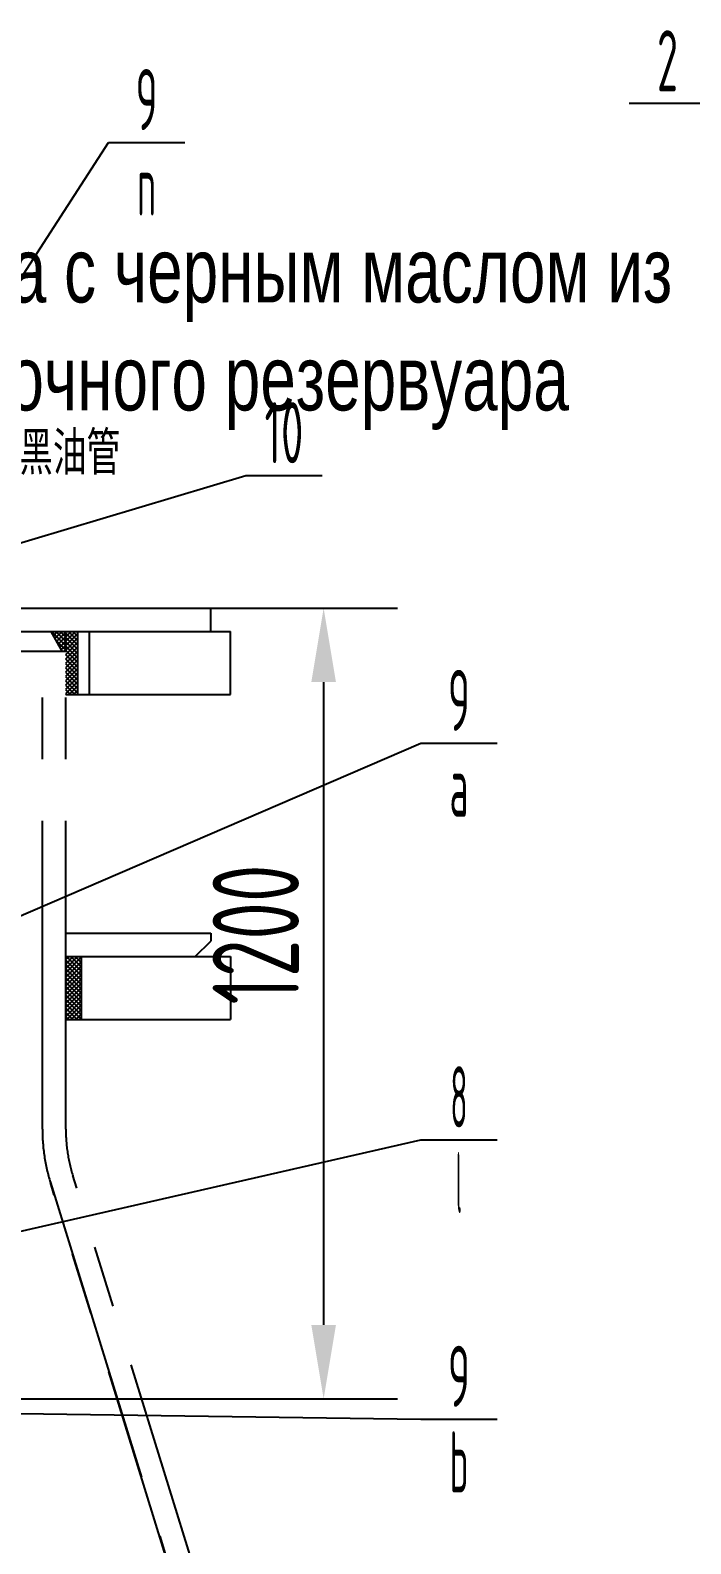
# Model space of a CAD drawing. Header units: millimetres. Extents: x -10 to 16810, y -10 to 11890.
# Drawn here: x 9460 to 10531, y 4151 to 6605 of the extents above; entities that cross this region are included whole.
import ezdxf
from ezdxf.enums import TextEntityAlignment as Align

# ---------------------------------------------------------------- set-up
doc = ezdxf.new("R2010")
doc.units = ezdxf.units.MM
doc.header["$LTSCALE"] = 400
doc.linetypes.add('K', pattern=[2.5, 1.25, -0.25, 0.25, -0.25, 0.25, -0.25])
for name, color, linetype in [('02', 1, 'Continuous'), ('07', 6, 'K'), ('08', 1, 'Continuous'), ('11', 3, 'Continuous')]:
    doc.layers.add(name, color=color, linetype=linetype)
doc.styles.get("Standard").update_dxf_attribs({"font": 'isocp', "width": 0.707, "bigfont": 'intecad.shx'})
doc.dimstyles.new('副本 (4)INTE', dxfattribs={"dimscale": 40, "dimtxt": 3.5, "dimasz": 3, "dimexe": 3, "dimexo": 0, "dimgap": 1, "dimtad": 1, "dimdec": 3, "dimlfac": 0.125, "dimdsep": 46, "dimtxsty": 'Standard', "dimcen": 0, "dimclrd": 1, "dimclre": 1, "dimclrt": 3, "dimaunit": 1, "dimadec": 0, "dimazin": 0, "dimtfac": 1, "dimtdec": 3, "dimtmove": 0, "dimatfit": 3, "dimfxl": 1, "dimarcsym": 0})
doc.dimstyles.new('副本INTE', dxfattribs={"dimscale": 40, "dimtxt": 3.5, "dimasz": 3, "dimexe": 3, "dimexo": 0, "dimgap": 1, "dimtad": 1, "dimdec": 3, "dimdsep": 46, "dimtxsty": 'Standard', "dimcen": 0, "dimclrd": 1, "dimclre": 1, "dimclrt": 3, "dimaunit": 1, "dimadec": 0, "dimazin": 0, "dimtfac": 1, "dimtdec": 3, "dimtmove": 0, "dimatfit": 3, "dimfxl": 1, "dimarcsym": 0})

# ---------------------------------------------------------------- blocks, each defined once
blk = doc.blocks.new('*D59')
at = {"layer": '08', "color": 1, "lineweight": -2}
for p, q in [((9161.7, 5668.1), (10055.6, 5668.1)), ((9935.6, 5548.1), (9935.6, 4506)), ((9159.8, 4386), (10055.6, 4386))]:
    blk.add_line(p, q, dxfattribs=at)
at = {"layer": '08', "color": 1}
for points in [[(9915.6, 5548.1), (9955.6, 5548.1), (9935.6, 5668.1)], [(9915.6, 4506), (9955.6, 4506), (9935.6, 4386)]]:
    blk.add_solid(points, dxfattribs=at)
at = {"layer": 'Defpoints', "color": 0}
for p in [(9161.7, 5668.1), (9159.8, 4386), (9935.6, 4386)]:
    blk.add_point(p, dxfattribs=at)
at = {"layer": '08', "color": 3, "insert": (9825.5, 5138.9), "char_height": 140, "attachment_point": 5, "rotation": 90}
blk.add_mtext('1200', dxfattribs=at)

msp = doc.modelspace()

# ---------------------------------------------------------------- hatches: boundary and pattern name
at = {"layer": '07'}
h = msp.add_hatch(dxfattribs=at)
h.set_pattern_fill('_USER', color=256, scale=5, angle=45, style=0, double=1, pattern_type=0)
h.set_pattern_definition([(45, (-1248.796, -3595.5323), (-3.5355339, 3.5355339), []), (135, (-1248.796, -3595.5323), (-3.5355339, -3.5355339), [])])
h.paths.add_polyline_path([(9517.3968, 5630.1027), (9493.3968, 5630.1027), (9511.3968, 5598.1027), (9517.3968, 5598.1027)])
h = msp.add_hatch(dxfattribs=at)
h.set_pattern_fill('_USER', color=256, scale=5, angle=315, style=0, double=1, pattern_type=0)
h.set_pattern_definition([(45, (-1248.796, 8021.5954), (3.535534, -3.535534), []), (315, (-1248.796, 8021.5954), (-3.535534, -3.535534), [])])
h.paths.add_polyline_path([(9542.3968, 5001.1027), (9517.3968, 5001.1027), (9517.3968, 5103.1027), (9542.3968, 5103.1027)])
h.paths.add_polyline_path([(9517.3968, 5598.1027), (9517.3968, 5630.1027), (9536.3968, 5630.1027), (9536.3968, 5528.1027), (9517.3968, 5528.1027)])

# ---------------------------------------------------------------- linework, layer by layer
at = {"layer": '02'}
for p, q in [((10555.3072, 6486.0789), (10431.3072, 6486.0789)), ((9149.1655, 5745.9527), (9586.4933, 6423.2754)), ((9586.4933, 6423.2754), (9710.4933, 6423.2754)), ((9149.1655, 5686.0227), (9809.3005, 5883.1009)), ((9809.3005, 5883.1009), (9933.3005, 5883.1009)), ((9136.6655, 5037.0557), (10093.0982, 5449.1002)), ((10093.0982, 5449.1002), (10217.0982, 5449.1002)), ((9028.233, 4563.2534), (10093.0982, 4806.1382)), ((10093.0982, 4806.1382), (10217.0982, 4806.1382)), ((8847.6786, 4370.4243), (10093.0982, 4353.181)), ((10093.0982, 4353.181), (10217.0982, 4353.181))]:
    msp.add_line(p, q, dxfattribs=at)
at = {"layer": '07'}
for p, q in [((9282.3968, 5668.1027), (9752.3968, 5668.1027)), ((9752.3968, 5630.1027), (9752.3968, 5668.1027)), ((9511.3968, 5598.1027), (9493.3968, 5630.1027)), ((9517.3968, 5598.1027), (9517.3968, 5630.1027)), ((9536.3968, 5630.1027), (9536.3968, 5528.1027)), ((9555.3968, 5630.1027), (9555.3968, 5528.1027)), ((9784.3968, 5528.1027), (9784.3968, 5630.1027)), ((9479.3968, 4823.1027), (9479.3968, 5598.1027)), ((9517.3968, 4823.1027), (9517.3968, 5598.1027)), ((9517.3968, 5528.1027), (9784.3968, 5528.1027)), ((9517.3968, 5141.1027), (9752.3968, 5141.1027)), ((9752.3968, 5141.1027), (9752.3968, 5128.1027)), ((9727.3968, 5103.1027), (9752.3968, 5128.1027)), ((9517.3968, 5103.1027), (9784.3968, 5103.1027)), ((9542.3968, 5103.1027), (9542.3968, 5001.1027)), ((9784.3968, 5103.1027), (9784.3968, 5001.1027)), ((9479.3968, 4823.1027), (9479.3968, 5001.1027)), ((9517.3968, 5001.1027), (9784.3968, 5001.1027)), ((9492.4279, 4736.8451), (9735.0615, 3952.1349)), ((9735.0615, 3952.1349), (9492.4279, 4736.8451)), ((9771.3657, 3963.3603), (9528.7321, 4748.0704))]:
    msp.add_line(p, q, dxfattribs=at)
at = {"layer": '07', "color": 6, "linetype": 'K'}
for p, q in [((3316.7417, 5630.1027), (9784.3968, 5630.1027)), ((3279.3491, 5598.1027), (9517.3968, 5598.1027))]:
    msp.add_line(p, q, dxfattribs=at)
at = {"layer": '07'}
for radius in [292, 292, 254]:
    msp.add_arc((9771.3968, 4823.1027), radius, 180, 197.1816884, dxfattribs=at)

# ---------------------------------------------------------------- texts
at = {"layer": '02', "insert": (9195.866, 6268.778), "char_height": 105, "width": 1338.355415, "attachment_point": 1}
msp.add_mtext('{\\fArial|b0|i0|c204|p34;\\C3;Труба с черным маслом из смазочного резервуара}', dxfattribs=at)
at = {"layer": '02', "color": 3, "insert": (9169.9053, 5954.495), "char_height": 70, "attachment_point": 1}
msp.add_mtext('来自润滑室黑油管', dxfattribs=at)
at = {"layer": '11'}
for s, height, width, p, p2 in [('2', 98.9949, 0.562593, (10476.3189, 6506.0789), (10510.2954, 6506.0789)), ('9', 98.9949, 0.579528, (9630.6628, 6443.2754), (9666.3239, 6443.2754)), ('n', 98.9949, 0.526103, (9633.2271, 6304.2805), (9663.7596, 6304.2805)), ('10', 98.99495, 0.606076, (9839.7777, 5903.1009), (9902.8233, 5903.1009)), ('9', 98.9949, 0.579528, (10137.2677, 5469.1002), (10172.9288, 5469.1002)), ('a', 98.9949, 0.526103, (10139.832, 5330.1052), (10170.3645, 5330.1052)), ('8', 98.9949, 0.514182, (10141.1004, 4826.1382), (10169.0961, 4826.1382)), ('l', 98.9949, 0.34137, (10150.874, 4687.1433), (10159.3225, 4687.1433)), ('9', 98.9949, 0.579528, (10137.2677, 4373.181), (10172.9288, 4373.181)), ('b', 98.9949, 0.526103, (10139.832, 4234.1861), (10170.3645, 4234.1861))]:
    msp.add_text(s, height=height, dxfattribs=dict(at, width=width)).set_placement(p, p2, align=Align.FIT)

# ---------------------------------------------------------------- dimensions: what is measured, and where the dimension line sits
at = {"layer": '08'}
dim = msp.add_linear_dim(base=(9935.5526, 4386.0087), p1=(9161.6655, 5668.1027), p2=(9159.7696, 4386.0087), angle=90, text='1200', dimstyle='副本INTE', dxfattribs=at)
dim.commit()
dim.dimension.update_dxf_attribs({"geometry": '*D59', "text_midpoint": (9935.5526, 5138.8501), "dimtype": 160})

# ---------------------------------------------------------------- leaders
at = {"layer": '02', "annotation_type": 0, "has_hookline": 1, "hookline_direction": 0, "text_width": 435.7869}
msp.add_leader([(9101.6655, 5752.6096), (9029.9053, 5919.495), (9149.9053, 5919.495)], dimstyle='副本 (4)INTE', override={"dimgap": 1, "dimtad": 0}, dxfattribs=at)

doc.saveas('drawing.dxf')
